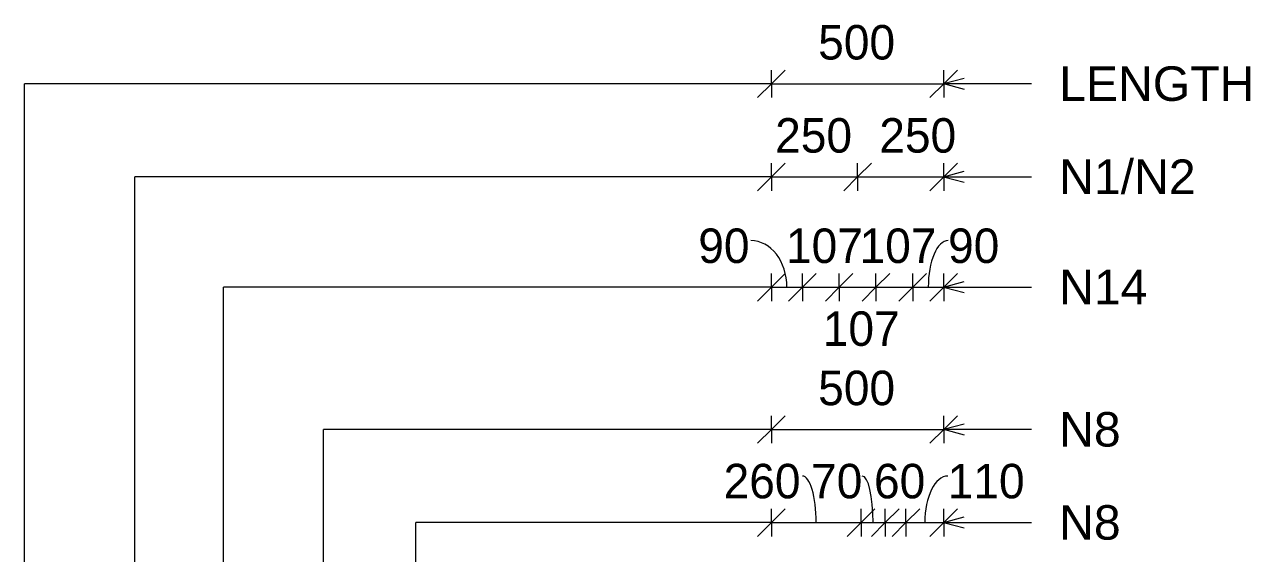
# Model space of a CAD drawing. Header units: millimetres. Extents: x -5792 to 12184, y -1888 to 8188.
# Drawn here: x -111 to 3446, y 4962 to 6496 of the extents above; entities that cross this region are included whole.
import ezdxf

# ---------------------------------------------------------------- set-up
doc = ezdxf.new("R2010")
doc.units = ezdxf.units.MM
for name, color, linetype, lineweight in [('A-ANNO-DIMS', 211, 'Continuous', 9), ('A-ANNO-DIMS-40', 211, 'Continuous', 9), ('A-DETL-THIN', 151, 'Continuous', 18), ('G-ANNO-TEXT', 231, 'Continuous', 9)]:
    doc.layers.add(name, color=color, linetype=linetype, lineweight=lineweight)
doc.styles.add('Arial_1', font='arial.ttf', dxfattribs={"height": 100})
doc.styles.add('Nirmala UI Semilight', font='NirmalaS.ttf', dxfattribs={"height": 100})
doc.dimstyles.new('Arrow_Filled_-_2_5_NI_UI', dxfattribs={"dimscale": 304.8, "dimtxt": 104.736395, "dimasz": 0.262467, "dimexe": 0.131234, "dimexo": 0.0625, "dimgap": 0.131234, "dimtad": 1, "dimdec": 4, "dimzin": 0, "dimdsep": 46, "dimtxsty": 'Nirmala UI Semilight', "dimblk1": 'OBLIQUE', "dimblk2": 'OBLIQUE', "dimsah": 1, "dimcen": 0.09, "dimazin": 0, "dimtfac": 1, "dimtdec": 4, "dimtix": 1, "dimtmove": 0, "dimatfit": 3, "dimfxl": 0.131234, "dimfxlon": 1, "dimtvp": 1, "dimtolj": 1, "dimtzin": 0, "dimarcsym": 2})
doc.dimstyles.new('Arrow_Filled_-_2_5_NI_UI_1', dxfattribs={"dimscale": 304.8, "dimtxt": 104.736395, "dimasz": 0.262467, "dimexe": 0.131234, "dimexo": 0.0625, "dimgap": 0.131234, "dimtad": 1, "dimdec": 4, "dimzin": 0, "dimdsep": 46, "dimtxsty": 'Nirmala UI Semilight', "dimblk1": 'OBLIQUE', "dimblk2": 'OBLIQUE', "dimsah": 1, "dimcen": 0.09, "dimazin": 0, "dimtfac": 1, "dimtdec": 4, "dimtix": 1, "dimtmove": 2, "dimatfit": 3, "dimfxl": 0.131234, "dimfxlon": 1, "dimtvp": 1, "dimtolj": 1, "dimtzin": 0, "dimarcsym": 2})
doc.dimstyles.new('Arrow_Filled_-_2_5_NI_UI_2', dxfattribs={"dimscale": 304.8, "dimtxt": 104.736395, "dimasz": 0.262467, "dimexe": 0.131234, "dimexo": 0.0625, "dimgap": 0.131234, "dimtad": 1, "dimdec": 4, "dimzin": 0, "dimdsep": 46, "dimtxsty": 'Nirmala UI Semilight', "dimblk1": 'OBLIQUE', "dimblk2": 'OBLIQUE', "dimsah": 1, "dimcen": 0.09, "dimazin": 0, "dimtfac": 1, "dimtdec": 4, "dimtix": 1, "dimtmove": 1, "dimatfit": 3, "dimfxl": 0.131234, "dimfxlon": 1, "dimtvp": 1, "dimtolj": 1, "dimtzin": 0, "dimarcsym": 2})

# ---------------------------------------------------------------- blocks, each defined once
blk = doc.blocks.new('DIMBLOCK38-Elevation Right')
at = {"layer": 'A-ANNO-DIMS-40'}
for p, q in [((2056.1, 6324.1), (2096.1, 6364.1)), ((2056.1, 6324.1), (2056.1, 6364.1)), ((2556.1, 6324.1), (2596.1, 6364.1)), ((2556.1, 6324.1), (2556.1, 6364.1)), ((2056.1, 6324.1), (2016.1, 6284.1)), ((2056.1, 6324.1), (2556.1, 6324.1)), ((2056.1, 6324.1), (2056.1, 6284.1)), ((2556.1, 6324.1), (2516.1, 6284.1)), ((2556.1, 6324.1), (2556.1, 6284.1))]:
    blk.add_line(p, q, dxfattribs=at)
at = {"layer": 'A-ANNO-DIMS-40', "color": 0, "insert": (2191.8, 6494.6), "char_height": 100, "width": 274.219, "attachment_point": 1, "line_spacing_factor": 1.142579, "style": 'Nirmala UI Semilight'}
blk.add_mtext('500', dxfattribs=at)
blk = doc.blocks.new('_Oblique')
at = {"color": 0, "linetype": 'ByBlock', "lineweight": -2}
blk.add_line((-0.5, -0.5), (0.5, 0.5), dxfattribs=at)
blk = doc.blocks.new('DIMBLOCK39-Elevation Right')
at = {"layer": 'A-ANNO-DIMS-40'}
for p, q in [((2056.1, 6054.1), (2096.1, 6094.1)), ((2056.1, 6054.1), (2056.1, 6094.1)), ((2306.2, 6054.1), (2346.2, 6094.1)), ((2306.2, 6054.1), (2306.2, 6094.1)), ((2056.1, 6054.1), (2016.1, 6014.1)), ((2056.1, 6054.1), (2306.2, 6054.1)), ((2056.1, 6054.1), (2056.1, 6014.1)), ((2306.2, 6054.1), (2266.2, 6014.1)), ((2306.2, 6054.1), (2306.2, 6014.1))]:
    blk.add_line(p, q, dxfattribs=at)
at = {"layer": 'A-ANNO-DIMS-40', "color": 0, "insert": (2066.9, 6224.6), "char_height": 100, "width": 274.219, "attachment_point": 1, "line_spacing_factor": 1.142579, "style": 'Nirmala UI Semilight'}
blk.add_mtext('250', dxfattribs=at)
blk = doc.blocks.new('DIMBLOCK40-Elevation Right')
at = {"layer": 'A-ANNO-DIMS-40'}
for p, q in [((2306.2, 6054.1), (2346.2, 6094.1)), ((2306.2, 6054.1), (2306.2, 6094.1)), ((2556.1, 6054.1), (2596.1, 6094.1)), ((2556.1, 6054.1), (2556.1, 6094.1)), ((2306.2, 6054.1), (2266.2, 6014.1)), ((2306.2, 6054.1), (2556.1, 6054.1)), ((2306.2, 6054.1), (2306.2, 6014.1)), ((2556.1, 6054.1), (2516.1, 6014.1)), ((2556.1, 6054.1), (2556.1, 6014.1))]:
    blk.add_line(p, q, dxfattribs=at)
at = {"layer": 'A-ANNO-DIMS-40', "color": 0, "insert": (2369.1, 6224.6), "char_height": 100, "width": 274.219, "attachment_point": 1, "line_spacing_factor": 1.142579, "style": 'Nirmala UI Semilight'}
blk.add_mtext('250', dxfattribs=at)
blk = doc.blocks.new('DIMBLOCK45-Elevation Right')
at = {"layer": 'A-ANNO-DIMS-40'}
for p, q in [((2056.1, 5734.1), (2096.1, 5774.1)), ((2056.1, 5734.1), (2056.1, 5774.1)), ((2146.1, 5734.1), (2186.1, 5774.1)), ((2146.1, 5734.1), (2146.1, 5774.1)), ((2056.1, 5734.1), (2016.1, 5694.1)), ((2056.1, 5734.1), (2146.1, 5734.1)), ((2056.1, 5734.1), (2056.1, 5694.1)), ((2146.1, 5734.1), (2106.1, 5694.1)), ((2146.1, 5734.1), (2146.1, 5694.1))]:
    blk.add_line(p, q, dxfattribs=at)
blk.add_ellipse((1996.2, 5734.1), major_axis=(0, 135.2), ratio=0.775951, start_param=4.712389, end_param=6.283185, dxfattribs=at)
at = {"layer": 'A-ANNO-DIMS-40', "color": 0, "insert": (1843.8, 5904.6), "char_height": 100, "width": 182.813, "attachment_point": 1, "line_spacing_factor": 1.142579, "style": 'Nirmala UI Semilight'}
blk.add_mtext('90', dxfattribs=at)
blk = doc.blocks.new('DIMBLOCK46-Elevation Right')
at = {"layer": 'A-ANNO-DIMS-40'}
for p, q in [((2146.1, 5734.1), (2186.1, 5774.1)), ((2146.1, 5734.1), (2146.1, 5774.1)), ((2252.7, 5734.1), (2292.7, 5774.1)), ((2252.7, 5734.1), (2252.7, 5774.1)), ((2146.1, 5734.1), (2106.1, 5694.1)), ((2146.1, 5734.1), (2252.7, 5734.1)), ((2146.1, 5734.1), (2146.1, 5694.1)), ((2252.7, 5734.1), (2212.7, 5694.1)), ((2252.7, 5734.1), (2252.7, 5694.1))]:
    blk.add_line(p, q, dxfattribs=at)
at = {"layer": 'A-ANNO-DIMS-40', "color": 0, "insert": (2098.4, 5904.6), "char_height": 100, "width": 242.227, "attachment_point": 1, "line_spacing_factor": 1.142579, "style": 'Nirmala UI Semilight'}
blk.add_mtext('107', dxfattribs=at)
blk = doc.blocks.new('DIMBLOCK47-Elevation Right')
at = {"layer": 'A-ANNO-DIMS-40'}
for p, q in [((2252.7, 5734.1), (2292.7, 5774.1)), ((2252.7, 5734.1), (2252.7, 5774.1)), ((2359.5, 5734.1), (2399.5, 5774.1)), ((2359.5, 5734.1), (2359.5, 5774.1)), ((2252.7, 5734.1), (2212.7, 5694.1)), ((2252.7, 5734.1), (2359.5, 5734.1)), ((2252.7, 5734.1), (2252.7, 5694.1)), ((2359.5, 5734.1), (2319.5, 5694.1)), ((2359.5, 5734.1), (2359.5, 5694.1))]:
    blk.add_line(p, q, dxfattribs=at)
at = {"layer": 'A-ANNO-DIMS-40', "color": 0, "insert": (2205.1, 5664.2), "char_height": 100, "width": 242.227, "attachment_point": 1, "line_spacing_factor": 1.142579, "style": 'Nirmala UI Semilight'}
blk.add_mtext('107', dxfattribs=at)
blk = doc.blocks.new('DIMBLOCK48-Elevation Right')
at = {"layer": 'A-ANNO-DIMS-40'}
for p, q in [((2359.5, 5734.1), (2399.5, 5774.1)), ((2359.5, 5734.1), (2359.5, 5774.1)), ((2466.1, 5734.1), (2506.1, 5774.1)), ((2466.1, 5734.1), (2466.1, 5774.1)), ((2359.5, 5734.1), (2319.5, 5694.1)), ((2359.5, 5734.1), (2466.1, 5734.1)), ((2359.5, 5734.1), (2359.5, 5694.1)), ((2466.1, 5734.1), (2426.1, 5694.1)), ((2466.1, 5734.1), (2466.1, 5694.1))]:
    blk.add_line(p, q, dxfattribs=at)
at = {"layer": 'A-ANNO-DIMS-40', "color": 0, "insert": (2311.8, 5904.6), "char_height": 100, "width": 242.227, "attachment_point": 1, "line_spacing_factor": 1.142579, "style": 'Nirmala UI Semilight'}
blk.add_mtext('107', dxfattribs=at)
blk = doc.blocks.new('DIMBLOCK49-Elevation Right')
at = {"layer": 'A-ANNO-DIMS-40'}
for p, q in [((2466.1, 5734.1), (2506.1, 5774.1)), ((2466.1, 5734.1), (2466.1, 5774.1)), ((2556.1, 5734.1), (2596.1, 5774.1)), ((2556.1, 5734.1), (2556.1, 5774.1)), ((2466.1, 5734.1), (2426.1, 5694.1)), ((2466.1, 5734.1), (2556.1, 5734.1)), ((2466.1, 5734.1), (2466.1, 5694.1)), ((2556.1, 5734.1), (2516.1, 5694.1)), ((2556.1, 5734.1), (2556.1, 5694.1))]:
    blk.add_line(p, q, dxfattribs=at)
blk.add_ellipse((2568.6, 5734.1), major_axis=(0, 135.2), ratio=0.425137, start_param=0, end_param=1.570796, dxfattribs=at)
at = {"layer": 'A-ANNO-DIMS-40', "color": 0, "insert": (2568.6, 5904.6), "char_height": 100, "width": 182.813, "attachment_point": 1, "line_spacing_factor": 1.142579, "style": 'Nirmala UI Semilight'}
blk.add_mtext('90', dxfattribs=at)
blk = doc.blocks.new('DIMBLOCK50-Elevation Right')
at = {"layer": 'A-ANNO-DIMS-40'}
for p, q in [((2056.1, 5321.6), (2096.1, 5361.6)), ((2056.1, 5321.6), (2056.1, 5361.6)), ((2556.1, 5321.6), (2596.1, 5361.6)), ((2556.1, 5321.6), (2556.1, 5361.6)), ((2056.1, 5321.6), (2016.1, 5281.6)), ((2056.1, 5321.6), (2556.1, 5321.6)), ((2056.1, 5321.6), (2056.1, 5281.6)), ((2556.1, 5321.6), (2516.1, 5281.6)), ((2556.1, 5321.6), (2556.1, 5281.6))]:
    blk.add_line(p, q, dxfattribs=at)
at = {"layer": 'A-ANNO-DIMS-40', "color": 0, "insert": (2191.8, 5492.1), "char_height": 100, "width": 274.219, "attachment_point": 1, "line_spacing_factor": 1.142579, "style": 'Nirmala UI Semilight'}
blk.add_mtext('500', dxfattribs=at)
blk = doc.blocks.new('DIMBLOCK51-Elevation Right')
at = {"layer": 'A-ANNO-DIMS-40'}
for p, q in [((2056.1, 5051.6), (2096.1, 5091.6)), ((2056.1, 5051.6), (2056.1, 5091.6)), ((2316.3, 5051.6), (2356.3, 5091.6)), ((2316.3, 5051.6), (2316.3, 5091.6)), ((2056.1, 5051.6), (2016.1, 5011.6)), ((2056.1, 5051.6), (2316.3, 5051.6)), ((2056.1, 5051.6), (2056.1, 5011.6)), ((2316.3, 5051.6), (2276.3, 5011.6)), ((2316.3, 5051.6), (2316.3, 5011.6))]:
    blk.add_line(p, q, dxfattribs=at)
blk.add_ellipse((2145.9, 5051.6), major_axis=(0, 135.2), ratio=0.298006, start_param=4.712389, end_param=6.283185, dxfattribs=at)
at = {"layer": 'A-ANNO-DIMS-40', "color": 0, "insert": (1917.4, 5222.1), "char_height": 100, "width": 274.219, "attachment_point": 1, "line_spacing_factor": 1.142579, "style": 'Nirmala UI Semilight'}
blk.add_mtext('260', dxfattribs=at)
blk = doc.blocks.new('DIMBLOCK52-Elevation Right')
at = {"layer": 'A-ANNO-DIMS-40'}
for p, q in [((2316.3, 5051.6), (2356.3, 5091.6)), ((2316.3, 5051.6), (2316.3, 5091.6)), ((2386.3, 5051.6), (2426.3, 5091.6)), ((2386.3, 5051.6), (2386.3, 5091.6)), ((2316.3, 5051.6), (2276.3, 5011.6)), ((2316.3, 5051.6), (2386.3, 5051.6)), ((2316.3, 5051.6), (2316.3, 5011.6)), ((2386.3, 5051.6), (2346.3, 5011.6)), ((2386.3, 5051.6), (2386.3, 5011.6))]:
    blk.add_line(p, q, dxfattribs=at)
blk.add_ellipse((2319.8, 5051.6), major_axis=(0, 135.2), ratio=0.233043, start_param=4.712389, end_param=6.283185, dxfattribs=at)
at = {"layer": 'A-ANNO-DIMS-40', "color": 0, "insert": (2171.2, 5222.1), "char_height": 100, "width": 178.242, "attachment_point": 1, "line_spacing_factor": 1.142579, "style": 'Nirmala UI Semilight'}
blk.add_mtext('70', dxfattribs=at)
blk = doc.blocks.new('DIMBLOCK53-Elevation Right')
at = {"layer": 'A-ANNO-DIMS-40'}
for p, q in [((2386.3, 5051.6), (2426.3, 5091.6)), ((2386.3, 5051.6), (2386.3, 5091.6)), ((2446.3, 5051.6), (2486.3, 5091.6)), ((2446.3, 5051.6), (2446.3, 5091.6)), ((2386.3, 5051.6), (2346.3, 5011.6)), ((2386.3, 5051.6), (2446.3, 5051.6)), ((2386.3, 5051.6), (2386.3, 5011.6)), ((2446.3, 5051.6), (2406.3, 5011.6)), ((2446.3, 5051.6), (2446.3, 5011.6))]:
    blk.add_line(p, q, dxfattribs=at)
at = {"layer": 'A-ANNO-DIMS-40', "color": 0, "insert": (2353.7, 5222.1), "char_height": 100, "width": 182.813, "attachment_point": 1, "line_spacing_factor": 1.142579, "style": 'Nirmala UI Semilight'}
blk.add_mtext('60', dxfattribs=at)
blk = doc.blocks.new('DIMBLOCK54-Elevation Right')
at = {"layer": 'A-ANNO-DIMS-40'}
for p, q in [((2446.3, 5051.6), (2486.3, 5091.6)), ((2446.3, 5051.6), (2446.3, 5091.6)), ((2556.1, 5051.6), (2596.1, 5091.6)), ((2556.1, 5051.6), (2556.1, 5091.6)), ((2446.3, 5051.6), (2406.3, 5011.6)), ((2446.3, 5051.6), (2556.1, 5051.6)), ((2446.3, 5051.6), (2446.3, 5011.6)), ((2556.1, 5051.6), (2516.1, 5011.6)), ((2556.1, 5051.6), (2556.1, 5011.6))]:
    blk.add_line(p, q, dxfattribs=at)
blk.add_ellipse((2567.6, 5051.6), major_axis=(0, 135.2), ratio=0.491162, start_param=0, end_param=1.570796, dxfattribs=at)
at = {"layer": 'A-ANNO-DIMS-40', "color": 0, "insert": (2567.6, 5222.1), "char_height": 100, "width": 219.375, "attachment_point": 1, "line_spacing_factor": 1.142579, "style": 'Nirmala UI Semilight'}
blk.add_mtext('110', dxfattribs=at)

msp = doc.modelspace()

# ---------------------------------------------------------------- linework, layer by layer
at = {"layer": 'A-DETL-THIN'}
for p, q in [((-110.9846, 3040), (-110.9846, 6324.12248)), ((2056.07696, 6324.12248), (-110.9846, 6324.12248)), ((209.0154, 3040), (209.0154, 6054.12248)), ((2056.07696, 6054.12248), (209.0154, 6054.12248)), ((466.68351, 4480), (466.68351, 5734.12248)), ((2056.07696, 5734.12248), (466.68351, 5734.12248)), ((756.68351, 3040), (756.68351, 5321.60589)), ((2056.07696, 5321.60589), (756.68351, 5321.60589)), ((1023.92713, 3040), (1023.92713, 5051.60589)), ((2056.07696, 5051.60589), (1023.92713, 5051.60589))]:
    msp.add_line(p, q, dxfattribs=at)
at = {"layer": 'G-ANNO-TEXT', "color": 7}
for p, q in [((2555.63681, 6324.71399), (2615.63681, 6340.79094)), ((2555.63681, 6324.71399), (2615.63681, 6308.63704)), ((2555.63681, 6324.71399), (2810.85807, 6324.71399)), ((2555.63681, 6054.71399), (2615.63681, 6070.79094)), ((2555.63681, 6054.71399), (2615.63681, 6038.63704)), ((2555.63681, 6054.71399), (2810.85807, 6054.71399)), ((2555.63681, 5734.71399), (2615.63681, 5750.79094)), ((2555.63681, 5734.71399), (2615.63681, 5718.63704)), ((2555.63681, 5734.71399), (2810.85807, 5734.71399)), ((2555.63681, 5322.1974), (2615.63681, 5338.27436)), ((2555.63681, 5322.1974), (2615.63681, 5306.12045)), ((2555.63681, 5322.1974), (2810.85807, 5322.1974)), ((2555.63681, 5052.1974), (2615.63681, 5068.27436)), ((2555.63681, 5052.1974), (2615.63681, 5036.12045)), ((2555.63681, 5052.1974), (2810.85807, 5052.1974))]:
    msp.add_line(p, q, dxfattribs=at)

# ---------------------------------------------------------------- texts
at = {"layer": 'G-ANNO-TEXT', "color": 7, "char_height": 100, "attachment_point": 1, "style": 'Arial_1'}
for s, insert, width in [('LENGTH', (2890.85807, 6374.71399), 686.2445), ('N1/N2', (2890.85807, 6104.71399), 477.80575), ('N14', (2890.85807, 5784.71399), 307.848), ('N8', (2890.85807, 5372.1974), 214.85225), ('N8', (2890.85807, 5102.1974), 214.85225)]:
    msp.add_mtext(s, dxfattribs=dict(at, insert=insert, width=width))

# ---------------------------------------------------------------- dimensions: what is measured, and where the dimension line sits
at = {"layer": 'A-ANNO-DIMS'}
for base, p1, p2, override, picture, middle in [((2556.07696, 6324.12248), (2056.07696, 6284.12248), (2556.07696, 6284.12248), {"dimpost": '<>', "dimfxl": 500}, 'DIMBLOCK38-Elevation Right', (2306.07696, 6415.79612)), ((2306.17696, 6054.12248), (2056.07696, 6014.12248), (2306.17696, 6014.12248), {"dimpost": '<>', "dimfxl": 250.1}, 'DIMBLOCK39-Elevation Right', (2181.12696, 6145.79612)), ((2252.67696, 5734.12248), (2146.07696, 5694.12248), (2252.67696, 5694.12248), {"dimpost": '<>', "dimfxl": 106.6}, 'DIMBLOCK46-Elevation Right', (2199.37696, 5826.07506)), ((2466.07696, 5734.12248), (2359.47696, 5694.12248), (2466.07696, 5694.12248), {"dimpost": '<>', "dimfxl": 106.6}, 'DIMBLOCK48-Elevation Right', (2412.77696, 5826.07506)), ((2556.07696, 5321.60589), (2056.07696, 5281.60589), (2556.07696, 5281.60589), {"dimpost": '<>', "dimfxl": 500}, 'DIMBLOCK50-Elevation Right', (2306.07696, 5413.27953))]:
    dim = msp.add_linear_dim(base=base, p1=p1, p2=p2, dimstyle='Arrow_Filled_-_2_5_NI_UI', override=override, dxfattribs=at)
    dim.commit()
    dim.dimension.update_dxf_attribs({"geometry": picture, "text_midpoint": middle})
for base, p1, p2, dimstyle, override, picture, middle in [((2556.07696, 6054.12248), (2306.17696, 6014.12248), (2556.07696, 6014.12248), 'Arrow_Filled_-_2_5_NI_UI_1', {"dimpost": '<>', "dimfxl": 249.9}, 'DIMBLOCK40-Elevation Right', (2506.19112, 6157.92458)), ((2146.07696, 5734.12248), (2056.07696, 5694.12248), (2146.07696, 5694.12248), 'Arrow_Filled_-_2_5_NI_UI_2', {"dimpost": '<>', "dimfxl": 90}, 'DIMBLOCK45-Elevation Right', (1935.21929, 5837.92458)), ((2556.07696, 5734.12248), (2466.07696, 5694.12248), (2556.07696, 5694.12248), 'Arrow_Filled_-_2_5_NI_UI_2', {"dimpost": '<>', "dimfxl": 90}, 'DIMBLOCK49-Elevation Right', (2659.96806, 5837.92458)), ((2359.47696, 5734.12248), (2252.67696, 5694.12248), (2359.47696, 5694.12248), 'Arrow_Filled_-_2_5_NI_UI_1', {"dimpost": '<>', "dimfxl": 106.8}, 'DIMBLOCK47-Elevation Right', (2326.26252, 5597.53148)), ((2316.27696, 5051.60589), (2056.07696, 5011.60589), (2316.27696, 5011.60589), 'Arrow_Filled_-_2_5_NI_UI_2', {"dimpost": '<>', "dimfxl": 260.2}, 'DIMBLOCK51-Elevation Right', (2054.47578, 5155.40799)), ((2386.27696, 5051.60589), (2316.27696, 5011.60589), (2386.27696, 5011.60589), 'Arrow_Filled_-_2_5_NI_UI_2', {"dimpost": '<>', "dimfxl": 70}, 'DIMBLOCK52-Elevation Right', (2260.35195, 5155.40799)), ((2446.27696, 5051.60589), (2386.27696, 5011.60589), (2446.27696, 5011.60589), 'Arrow_Filled_-_2_5_NI_UI_1', {"dimpost": '<>', "dimfxl": 60}, 'DIMBLOCK53-Elevation Right', (2445.12124, 5155.40799)), ((2556.07696, 5051.60589), (2446.27696, 5011.60589), (2556.07696, 5011.60589), 'Arrow_Filled_-_2_5_NI_UI_2', {"dimpost": '<>', "dimfxl": 109.8}, 'DIMBLOCK54-Elevation Right', (2677.27693, 5155.40799))]:
    dim = msp.add_linear_dim(base=base, p1=p1, p2=p2, dimstyle=dimstyle, override=override, dxfattribs=at)
    dim.commit()
    dim.dimension.update_dxf_attribs({"geometry": picture, "text_midpoint": middle, "dimtype": 160})

doc.saveas('drawing.dxf')
